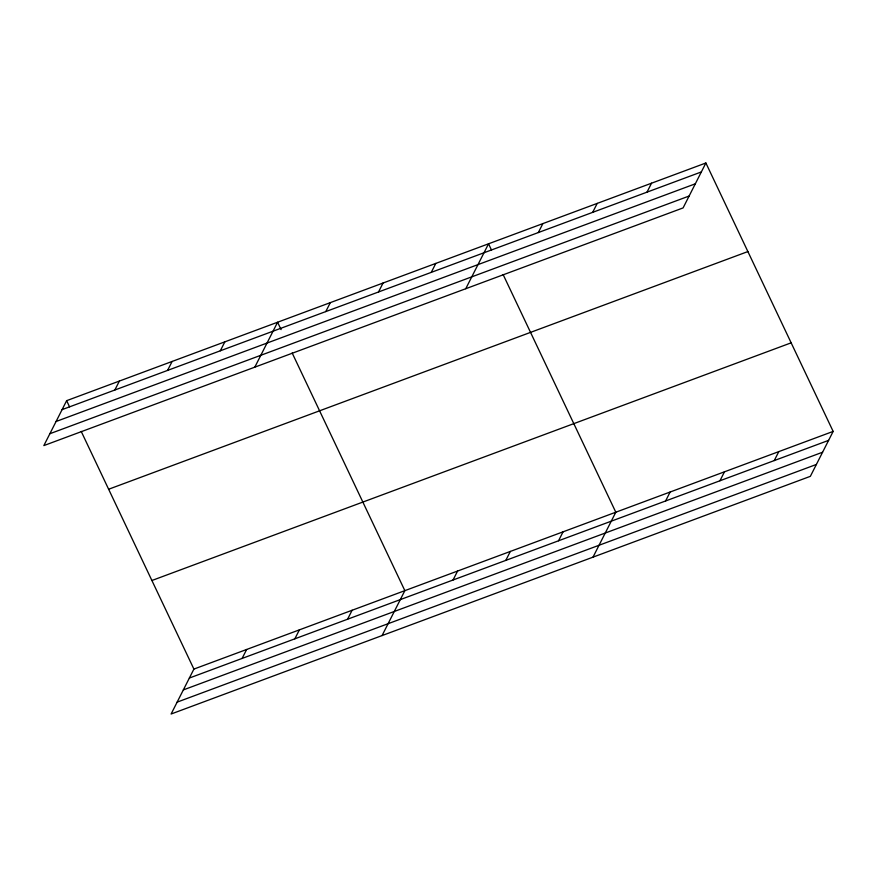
<?xml version="1.0" encoding="UTF-8"?>
<svg xmlns="http://www.w3.org/2000/svg" width="877" height="877" viewBox="0 0 877 877"><rect width="100%" height="100%" fill="white"/><g stroke="black" fill="none" stroke-linecap="round" stroke-linejoin="round"><path stroke-width="1.32" d="M705.886 162.99L66.641 400.668L43.85 445.593L683.095 207.915L705.886 162.99L833.15 431.407L810.359 476.332L171.114 714.01L193.905 669.085L833.15 431.407M114.832 390.013L119.382 381.067M167.573 370.412L172.111 361.456M220.313 350.8L224.852 341.844M254.801 367.156L277.592 322.243L281.089 329.62M325.784 311.587L330.333 302.631M378.524 291.975L383.063 283.019M431.265 272.363L435.803 263.407M242.096 658.43L246.645 649.484M465.753 288.719L488.544 243.806L491.46 249.956M294.836 638.829L299.386 629.872M538.335 232.558L542.874 223.602M347.577 619.217L352.115 610.26M592.666 212.355L597.215 203.398M382.065 635.573L404.856 590.649L292.173 352.993M647.007 192.151L651.545 183.194M453.047 579.993L457.597 571.048M505.788 560.392L510.337 551.436M558.528 540.78L563.067 531.824M593.016 557.136L615.807 512.223L503.124 274.556M665.599 500.964L670.138 492.019M719.94 480.76L724.479 471.815M774.27 460.568L778.809 451.611M62.103 409.625L701.337 171.947M56.073 421.497L695.318 183.808M49.868 433.72L689.114 196.042M108.638 489.245L747.884 251.567M151.907 580.508L791.153 342.83M189.366 678.042L828.612 440.364M183.337 689.914L822.582 452.225M177.143 702.137L816.377 464.459M66.641 400.668L69.557 406.829M81.221 431.429L193.905 669.085"/></g></svg>
